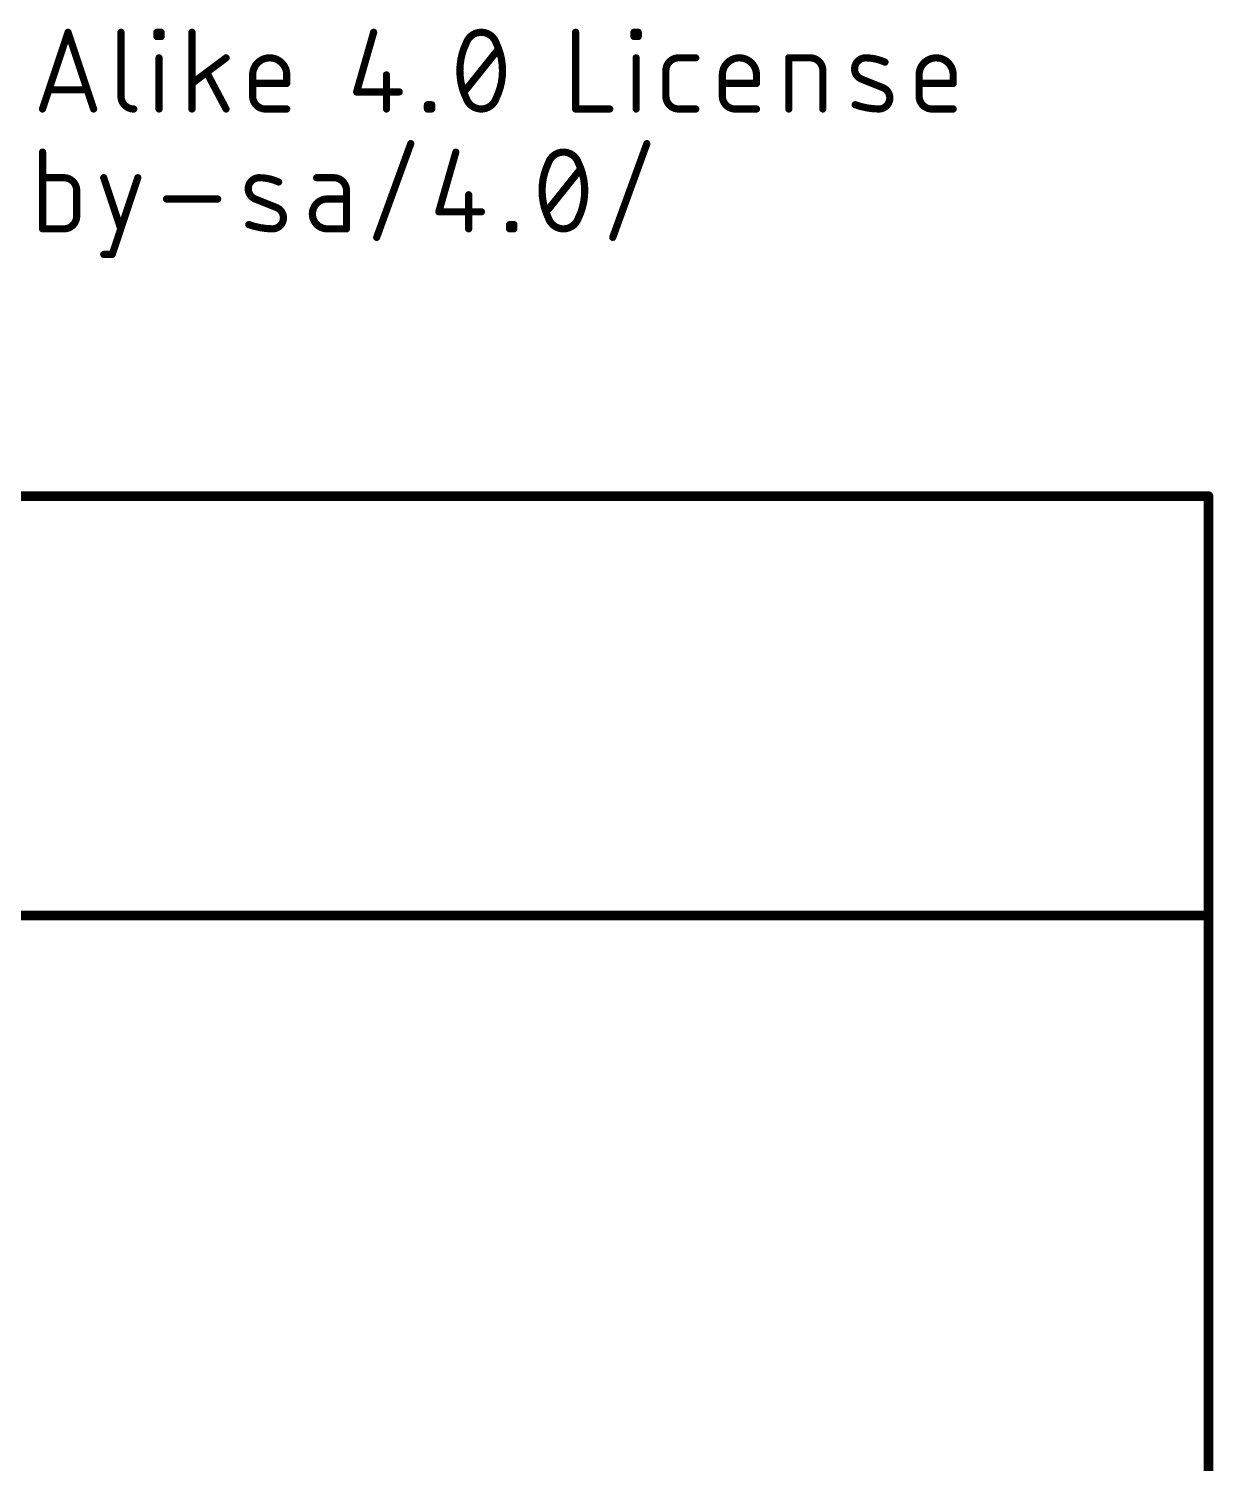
# Model space of a CAD drawing. Extents: x -10 to 92, y -62 to 76.
# Drawn here: x 66.95 to 92.05, y -31.67 to -1.27 of the extents above; entities that cross this region are included whole.
import ezdxf

# ---------------------------------------------------------------- set-up
doc = ezdxf.new("R2010")
doc.units = 0
doc.layers.add('51', color=53, linetype='CONTINUOUS')

msp = doc.modelspace()

# ---------------------------------------------------------------- linework, layer by layer
at = {"layer": '51'}
for points, const_width in [([(67.243, -2.9718), (67.7849, -1.3462)], 0.1524), ([(67.7849, -1.3462), (68.3268, -2.9718)], 0.1524), ([(68.9063, -1.3462), (68.9063, -2.7009)], 0.1524), ([(69.6676, -1.4365), (69.6676, -1.3462)], 0.1524), ([(69.6676, -1.3462), (69.7579, -1.3462)], 0.1524), ([(69.7579, -1.4365), (69.6676, -1.4365)], 0.1524), ([(69.7579, -1.3462), (69.7579, -1.4365)], 0.1524), ([(70.4105, -2.9718), (70.4105, -1.3462)], 0.1524), ([(74.2597, -1.3462), (73.8985, -2.6106)], 0.1524), ([(78.5387, -1.3462), (78.5387, -2.9718)], 0.1524), ([(79.7758, -1.4365), (79.7758, -1.3462)], 0.1524), ([(79.7758, -1.3462), (79.8661, -1.3462)], 0.1524), ([(79.8661, -1.4365), (79.7758, -1.4365)], 0.1524), ([(79.8661, -1.3462), (79.8661, -1.4365)], 0.1524), ([(69.7128, -2.9718), (69.7128, -1.8881)], 0.1524), ([(71.133, -1.8881), (70.4105, -2.4299)], 0.1524), ([(76.1771, -2.6106), (76.8996, -1.7074)], 0.1524), ([(79.8209, -2.9718), (79.8209, -1.8881)], 0.1524), ([(80.7224, -1.8881), (81.0836, -1.8881)], 0.1524), ([(83.0549, -2.9718), (83.0549, -1.8881)], 0.1524), ([(83.0549, -1.8881), (83.5064, -1.8881)], 0.1524), ([(71.133, -2.9718), (70.7266, -2.2042)], 0.1524), ([(80.4514, -2.7009), (80.4514, -2.159)], 0.1524), ([(83.7774, -2.159), (83.7774, -2.9718)], 0.1524), ([(71.6962, -2.7009), (71.6962, -2.2493)], 0.1524), ([(72.4187, -2.4299), (71.6962, -2.4299)], 0.1524), ([(72.4187, -2.2493), (72.4187, -2.4299)], 0.1524), ([(74.5306, -2.2493), (74.5306, -2.9718)], 0.1524), ([(81.6481, -2.7009), (81.6481, -2.2493)], 0.1524), ([(82.3706, -2.4299), (81.6481, -2.4299)], 0.1524), ([(82.3706, -2.2493), (82.3706, -2.4299)], 0.1524), ([(85.0487, -2.5202), (84.5972, -2.3396)], 0.1524), ([(85.8164, -2.7009), (85.8164, -2.2493)], 0.1524), ([(86.5389, -2.4299), (85.8164, -2.4299)], 0.1524), ([(86.5389, -2.2493), (86.5389, -2.4299)], 0.1524), ([(68.1913, -2.5654), (67.3785, -2.5654)], 0.1524), ([(73.8985, -2.6106), (74.8016, -2.6106)], 0.1524), ([(72.4187, -2.9718), (71.9671, -2.9718)], 0.1524), ([(75.3991, -2.9718), (75.3991, -2.8815)], 0.1524), ([(75.3991, -2.8815), (75.4894, -2.8815)], 0.1524), ([(75.4894, -2.9718), (75.3991, -2.9718)], 0.1524), ([(75.4894, -2.8815), (75.4894, -2.9718)], 0.1524), ([(78.5387, -2.9718), (79.2612, -2.9718)], 0.1524), ([(81.0836, -2.9718), (80.7224, -2.9718)], 0.1524), ([(82.3706, -2.9718), (81.919, -2.9718)], 0.1524), ([(86.5389, -2.9718), (86.0873, -2.9718)], 0.1524), ([(74.3239, -5.6924), (75.0464, -3.7056)], 0.1524), ([(79.3259, -5.6924), (80.0484, -3.7056)], 0.1524), ([(67.2451, -3.8862), (67.2451, -5.5118)], 0.1524), ([(76.0016, -3.8862), (75.6404, -5.1506)], 0.1524), ([(77.9191, -5.1506), (78.6415, -4.2474)], 0.1524), ([(67.6966, -4.4281), (67.2451, -4.4281)], 0.1524), ([(68.5403, -4.4281), (68.9016, -5.5118)], 0.1524), ([(68.721, -6.0537), (69.2628, -4.4281)], 0.1524), ([(73.4134, -4.4281), (73.0522, -4.4281)], 0.1524), ([(67.9676, -5.2409), (67.9676, -4.699)], 0.1524), ([(69.8707, -4.8796), (70.9545, -4.8796)], 0.1524), ([(72.2015, -5.0602), (71.7499, -4.8796)], 0.1524), ([(73.6843, -4.8796), (73.2779, -4.8796)], 0.1524), ([(73.6843, -5.5118), (73.6843, -4.699)], 0.1524), ([(76.2726, -4.7893), (76.2726, -5.5118)], 0.1524), ([(75.6404, -5.1506), (76.5435, -5.1506)], 0.1524), ([(67.2451, -5.5118), (67.6966, -5.5118)], 0.1524), ([(73.2779, -5.5118), (73.6843, -5.5118)], 0.1524), ([(77.141, -5.5118), (77.141, -5.4215)], 0.1524), ([(77.141, -5.4215), (77.2313, -5.4215)], 0.1524), ([(77.2313, -5.5118), (77.141, -5.5118)], 0.1524), ([(77.2313, -5.4215), (77.2313, -5.5118)], 0.1524), ([(68.5403, -6.0537), (68.721, -6.0537)], 0.1524), ([(-9.652, -11.176), (91.948, -11.176)], 0.2032), ([(91.948, -11.176), (91.948, -20.066)], 0.2032), ([(-9.652, -20.066), (91.948, -20.066)], 0.2032), ([(91.948, -20.066), (91.948, -61.976)], 0.2032)]:
    msp.add_lwpolyline(points, dxfattribs=dict(at, const_width=const_width))
for points, const_width in [([(67.8211, -1.3342, 1), (67.7488, -1.3582)], 0.0762), ([(67.8211, -1.3582, 1), (67.7488, -1.3342)], 0.0762), ([(68.9444, -1.3462, 1), (68.8682, -1.3462)], 0.0762), ([(69.7057, -1.3462, 1), (69.6295, -1.3462)], 0.0762), ([(69.6676, -1.3081, 1), (69.6676, -1.3843)], 0.0762), ([(69.6676, -1.3984, 1), (69.6676, -1.4746)], 0.0762), ([(69.6295, -1.4365, 1), (69.7057, -1.4365)], 0.0762), ([(69.796, -1.3462, 1), (69.7198, -1.3462)], 0.0762), ([(69.7198, -1.4365, 1), (69.796, -1.4365)], 0.0762), ([(69.7579, -1.3843, 1), (69.7579, -1.3081)], 0.0762), ([(69.7579, -1.4746, 1), (69.7579, -1.3984)], 0.0762), ([(70.4486, -1.3462, 1), (70.3724, -1.3462)], 0.0762), ([(74.2963, -1.3567, 1), (74.2231, -1.3357)], 0.0762), ([(76.2223, -1.572, 0.1139), (76.0868, -2.159)], 0.1524), ([(76.5384, -1.3462, 0.3205), (76.2223, -1.572)], 0.1524), ([(76.2566, -1.5887, 1), (76.1881, -1.5553)], 0.0762), ([(76.8545, -1.572, 0.3205), (76.5384, -1.3462)], 0.1524), ([(76.5384, -1.3081, 1), (76.5384, -1.3843)], 0.0762), ([(76.5384, -1.3843, 1), (76.5384, -1.3081)], 0.0762), ([(76.8887, -1.5553, 1), (76.8202, -1.5887)], 0.0762), ([(76.9899, -2.159, 0.1139), (76.8545, -1.572)], 0.1524), ([(78.5768, -1.3462, 1), (78.5006, -1.3462)], 0.0762), ([(79.8139, -1.3462, 1), (79.7377, -1.3462)], 0.0762), ([(79.7758, -1.3081, 1), (79.7758, -1.3843)], 0.0762), ([(79.7758, -1.3984, 1), (79.7758, -1.4746)], 0.0762), ([(79.7377, -1.4365, 1), (79.8139, -1.4365)], 0.0762), ([(79.9042, -1.3462, 1), (79.828, -1.3462)], 0.0762), ([(79.828, -1.4365, 1), (79.9042, -1.4365)], 0.0762), ([(79.8661, -1.3843, 1), (79.8661, -1.3081)], 0.0762), ([(79.8661, -1.4746, 1), (79.8661, -1.3984)], 0.0762), ([(69.7509, -1.8881, 1), (69.6747, -1.8881)], 0.0762), ([(71.1558, -1.9185, 1), (71.1101, -1.8576)], 0.0762), ([(72.4187, -2.2493, 1), (71.6962, -2.2493)], 0.1524), ([(76.1863, -1.5596, 1), (76.2583, -1.5843)], 0.0762), ([(76.8184, -1.5843, 1), (76.8905, -1.5596)], 0.0762), ([(76.9294, -1.7312, 1), (76.8699, -1.6836)], 0.0762), ([(79.859, -1.8881, 1), (79.7828, -1.8881)], 0.0762), ([(80.7224, -1.8881, 0.4142), (80.4514, -2.159)], 0.1524), ([(80.7224, -1.85, 1), (80.7224, -1.9262)], 0.0762), ([(80.7224, -1.9262, 1), (80.7224, -1.85)], 0.0762), ([(81.0836, -1.9262, 1), (81.0836, -1.85)], 0.0762), ([(82.3706, -2.2493, 1), (81.6481, -2.2493)], 0.1524), ([(83.093, -1.8881, 1), (83.0168, -1.8881)], 0.0762), ([(83.0549, -1.85, 1), (83.0549, -1.9262)], 0.0762), ([(83.7774, -2.159, 0.4142), (83.5064, -1.8881)], 0.1524), ([(83.5064, -1.85, 1), (83.5064, -1.9262)], 0.0762), ([(83.5064, -1.9262, 1), (83.5064, -1.85)], 0.0762), ([(84.6875, -1.8881, 0.8318), (84.5972, -2.3396)], 0.1524), ([(84.688, -1.85, 1), (84.6869, -1.9262)], 0.0762), ([(85.0939, -1.9784, 0.1026), (84.6875, -1.8881)], 0.1524), ([(84.6869, -1.9262, 1), (84.688, -1.85)], 0.0762), ([(86.5389, -2.2493, 1), (85.8164, -2.2493)], 0.1524), ([(70.7602, -2.1863, 1), (70.6929, -2.222)], 0.0762), ([(76.0868, -2.159, 0.1139), (76.2223, -2.746)], 0.1524), ([(76.1249, -2.159, 1), (76.0487, -2.159)], 0.0762), ([(76.0487, -2.159, 1), (76.1249, -2.159)], 0.0762), ([(76.8545, -2.746, 0.1139), (76.9899, -2.159)], 0.1524), ([(77.028, -2.159, 1), (76.9518, -2.159)], 0.0762), ([(76.9518, -2.159, 1), (77.028, -2.159)], 0.0762), ([(80.4895, -2.159, 1), (80.4133, -2.159)], 0.0762), ([(80.4133, -2.159, 1), (80.4895, -2.159)], 0.0762), ([(83.8155, -2.159, 1), (83.7393, -2.159)], 0.0762), ([(83.7393, -2.159, 1), (83.8155, -2.159)], 0.0762), ([(85.0782, -2.0131, 1), (85.1095, -1.9436)], 0.0762), ([(70.3876, -2.3995, 1), (70.4333, -2.4604)], 0.0762), ([(71.7343, -2.2493, 1), (71.6581, -2.2493)], 0.0762), ([(71.6581, -2.2493, 1), (71.7343, -2.2493)], 0.0762), ([(71.6962, -2.3918, 1), (71.6962, -2.468)], 0.0762), ([(72.4568, -2.2493, 1), (72.3806, -2.2493)], 0.0762), ([(72.3806, -2.2493, 1), (72.4568, -2.2493)], 0.0762), ([(72.3806, -2.4299, 1), (72.4568, -2.4299)], 0.0762), ([(72.4187, -2.468, 1), (72.4187, -2.3918)], 0.0762), ([(74.5687, -2.2493, 1), (74.4925, -2.2493)], 0.0762), ([(81.6862, -2.2493, 1), (81.61, -2.2493)], 0.0762), ([(81.61, -2.2493, 1), (81.6862, -2.2493)], 0.0762), ([(81.6481, -2.3918, 1), (81.6481, -2.468)], 0.0762), ([(82.4087, -2.2493, 1), (82.3325, -2.2493)], 0.0762), ([(82.3325, -2.2493, 1), (82.4087, -2.2493)], 0.0762), ([(82.3325, -2.4299, 1), (82.4087, -2.4299)], 0.0762), ([(82.3706, -2.468, 1), (82.3706, -2.3918)], 0.0762), ([(84.6113, -2.3043, 1), (84.583, -2.375)], 0.0762), ([(84.583, -2.375, 1), (84.6113, -2.3042)], 0.0762), ([(85.8545, -2.2493, 1), (85.7783, -2.2493)], 0.0762), ([(85.7783, -2.2493, 1), (85.8545, -2.2493)], 0.0762), ([(85.8164, -2.3918, 1), (85.8164, -2.468)], 0.0762), ([(86.577, -2.2493, 1), (86.5008, -2.2493)], 0.0762), ([(86.5008, -2.2493, 1), (86.577, -2.2493)], 0.0762), ([(86.5008, -2.4299, 1), (86.577, -2.4299)], 0.0762), ([(86.5389, -2.468, 1), (86.5389, -2.3918)], 0.0762), ([(67.3785, -2.5273, 1), (67.3785, -2.6035)], 0.0762), ([(68.1913, -2.6035, 1), (68.1913, -2.5273)], 0.0762), ([(68.9063, -2.7009, 0.4142), (69.1772, -2.9718)], 0.1524), ([(68.9444, -2.7009, 1), (68.8682, -2.7009)], 0.0762), ([(68.8682, -2.7009, 1), (68.9444, -2.7009)], 0.0762), ([(71.6962, -2.7009, 0.4142), (71.9671, -2.9718)], 0.1524), ([(71.7343, -2.7009, 1), (71.6581, -2.7009)], 0.0762), ([(71.6581, -2.7009, 1), (71.7343, -2.7009)], 0.0762), ([(73.8618, -2.6001, 1), (73.9351, -2.621)], 0.0762), ([(73.8985, -2.5725, 1), (73.8985, -2.6487)], 0.0762), ([(74.8016, -2.6487, 1), (74.8016, -2.5725)], 0.0762), ([(76.1474, -2.5868, 1), (76.2069, -2.6344)], 0.0762), ([(76.2223, -2.746, 0.3205), (76.5384, -2.9718)], 0.1524), ([(76.2583, -2.7337, 1), (76.1863, -2.7584)], 0.0762), ([(76.1881, -2.7627, 1), (76.2566, -2.7293)], 0.0762), ([(76.5384, -2.9718, 0.3205), (76.8545, -2.746)], 0.1524), ([(76.8202, -2.7293, 1), (76.8887, -2.7627)], 0.0762), ([(76.8905, -2.7584, 1), (76.8184, -2.7337)], 0.0762), ([(80.4514, -2.7009, 0.4142), (80.7224, -2.9718)], 0.1524), ([(80.4895, -2.7009, 1), (80.4133, -2.7009)], 0.0762), ([(80.4133, -2.7009, 1), (80.4895, -2.7009)], 0.0762), ([(81.6481, -2.7009, 0.4142), (81.919, -2.9718)], 0.1524), ([(81.6862, -2.7009, 1), (81.61, -2.7009)], 0.0762), ([(81.61, -2.7009, 1), (81.6862, -2.7009)], 0.0762), ([(84.9584, -2.9718, 0.8318), (85.0487, -2.5202)], 0.1524), ([(85.0629, -2.4849, 1), (85.0346, -2.5556)], 0.0762), ([(85.0346, -2.5556, 1), (85.0629, -2.4849)], 0.0762), ([(85.8164, -2.7009, 0.4142), (86.0873, -2.9718)], 0.1524), ([(85.8545, -2.7009, 1), (85.7783, -2.7009)], 0.0762), ([(85.7783, -2.7009, 1), (85.8545, -2.7009)], 0.0762), ([(67.2069, -2.9598, 1), (67.2792, -2.9838)], 0.0762), ([(68.2906, -2.9838, 1), (68.3629, -2.9598)], 0.0762), ([(69.1772, -3.0099, 1), (69.1772, -2.9337)], 0.0762), ([(69.6747, -2.9718, 1), (69.7509, -2.9718)], 0.0762), ([(70.3724, -2.9718, 1), (70.4486, -2.9718)], 0.0762), ([(71.0993, -2.9896, 1), (71.1666, -2.954)], 0.0762), ([(71.9671, -2.9337, 1), (71.9671, -3.0099)], 0.0762), ([(71.9671, -3.0099, 1), (71.9671, -2.9337)], 0.0762), ([(72.4187, -3.0099, 1), (72.4187, -2.9337)], 0.0762), ([(74.4925, -2.9718, 1), (74.5687, -2.9718)], 0.0762), ([(75.4372, -2.8815, 1), (75.361, -2.8815)], 0.0762), ([(75.3991, -2.8434, 1), (75.3991, -2.9196)], 0.0762), ([(75.3991, -2.9337, 1), (75.3991, -3.0099)], 0.0762), ([(75.361, -2.9718, 1), (75.4372, -2.9718)], 0.0762), ([(75.5275, -2.8815, 1), (75.4513, -2.8815)], 0.0762), ([(75.4513, -2.9718, 1), (75.5275, -2.9718)], 0.0762), ([(75.4894, -2.9196, 1), (75.4894, -2.8434)], 0.0762), ([(75.4894, -3.0099, 1), (75.4894, -2.9337)], 0.0762), ([(76.5384, -2.9337, 1), (76.5384, -3.0099)], 0.0762), ([(76.5384, -3.0099, 1), (76.5384, -2.9337)], 0.0762), ([(78.5387, -2.9337, 1), (78.5387, -3.0099)], 0.0762), ([(78.5006, -2.9718, 1), (78.5768, -2.9718)], 0.0762), ([(79.2612, -3.0099, 1), (79.2612, -2.9337)], 0.0762), ([(79.7828, -2.9718, 1), (79.859, -2.9718)], 0.0762), ([(80.7224, -2.9337, 1), (80.7224, -3.0099)], 0.0762), ([(80.7224, -3.0099, 1), (80.7224, -2.9337)], 0.0762), ([(81.0836, -3.0099, 1), (81.0836, -2.9337)], 0.0762), ([(81.919, -2.9337, 1), (81.919, -3.0099)], 0.0762), ([(81.919, -3.0099, 1), (81.919, -2.9337)], 0.0762), ([(82.3706, -3.0099, 1), (82.3706, -2.9337)], 0.0762), ([(83.0168, -2.9718, 1), (83.093, -2.9718)], 0.0762), ([(83.7393, -2.9718, 1), (83.8155, -2.9718)], 0.0762), ([(84.4746, -2.8456, 1), (84.4488, -2.9173)], 0.0762), ([(84.4617, -2.8815, 0.083), (84.9584, -2.9718)], 0.1524), ([(84.9589, -2.9337, 1), (84.9579, -3.0099)], 0.0762), ([(84.9579, -3.0099, 1), (84.9589, -2.9337)], 0.0762), ([(86.0873, -2.9337, 1), (86.0873, -3.0099)], 0.0762), ([(86.0873, -3.0099, 1), (86.0873, -2.9337)], 0.0762), ([(86.5389, -3.0099, 1), (86.5389, -2.9337)], 0.0762), ([(75.0822, -3.7186, 1), (75.0106, -3.6926)], 0.0762), ([(80.0842, -3.7186, 1), (80.0125, -3.6926)], 0.0762), ([(67.2832, -3.8862, 1), (67.207, -3.8862)], 0.0762), ([(76.0383, -3.8967, 1), (75.965, -3.8757)], 0.0762), ([(78.2803, -3.8862, 0.3205), (77.9642, -4.112)], 0.1524), ([(78.5964, -4.112, 0.3205), (78.2803, -3.8862)], 0.1524), ([(78.2803, -3.8481, 1), (78.2803, -3.9243)], 0.0762), ([(78.2803, -3.9243, 1), (78.2803, -3.8481)], 0.0762), ([(77.9642, -4.112, 0.1139), (77.8287, -4.699)], 0.1524), ([(77.9282, -4.0996, 1), (78.0003, -4.1243)], 0.0762), ([(77.9985, -4.1287, 1), (77.93, -4.0953)], 0.0762), ([(78.6306, -4.0953, 1), (78.5621, -4.1287)], 0.0762), ([(78.7319, -4.699, 0.1139), (78.5964, -4.112)], 0.1524), ([(78.5603, -4.1243, 1), (78.6324, -4.0996)], 0.0762), ([(78.6713, -4.2712, 1), (78.6118, -4.2236)], 0.0762), ([(67.2451, -4.39, 1), (67.2451, -4.4662)], 0.0762), ([(67.9676, -4.699, 0.4142), (67.6966, -4.4281)], 0.1524), ([(67.6966, -4.39, 1), (67.6966, -4.4662)], 0.0762), ([(67.6966, -4.4662, 1), (67.6966, -4.39)], 0.0762), ([(68.5765, -4.416, 1), (68.5042, -4.4401)], 0.0762), ([(69.299, -4.4401, 1), (69.2267, -4.416)], 0.0762), ([(71.8402, -4.4281, 0.8318), (71.7499, -4.8796)], 0.1524), ([(72.2466, -4.5184, 0.1026), (71.8402, -4.4281)], 0.1524), ([(71.8408, -4.39, 1), (71.8397, -4.4662)], 0.0762), ([(71.8397, -4.4662, 1), (71.8408, -4.39)], 0.0762), ([(72.231, -4.5531, 1), (72.2623, -4.4836)], 0.0762), ([(73.0522, -4.39, 1), (73.0522, -4.4662)], 0.0762), ([(73.6843, -4.699, 0.4142), (73.4134, -4.4281)], 0.1524), ([(73.4134, -4.39, 1), (73.4134, -4.4662)], 0.0762), ([(73.4134, -4.4662, 1), (73.4134, -4.39)], 0.0762), ([(68.0057, -4.699, 1), (67.9295, -4.699)], 0.0762), ([(67.9295, -4.699, 1), (68.0057, -4.699)], 0.0762), ([(69.8707, -4.8415, 1), (69.8707, -4.9177)], 0.0762), ([(70.9545, -4.9177, 1), (70.9545, -4.8415)], 0.0762), ([(71.7641, -4.8443, 1), (71.7358, -4.915)], 0.0762), ([(71.7358, -4.915, 1), (71.7641, -4.8442)], 0.0762), ([(73.2779, -4.8796, 1), (73.2779, -5.5118)], 0.1524), ([(73.2779, -4.8415, 1), (73.2779, -4.9177)], 0.0762), ([(73.2779, -4.9177, 1), (73.2779, -4.8415)], 0.0762), ([(73.7224, -4.699, 1), (73.6462, -4.699)], 0.0762), ([(73.6462, -4.699, 1), (73.7224, -4.699)], 0.0762), ([(73.6843, -4.9177, 1), (73.6843, -4.8415)], 0.0762), ([(76.3107, -4.7893, 1), (76.2345, -4.7893)], 0.0762), ([(77.8287, -4.699, 0.1139), (77.9642, -5.286)], 0.1524), ([(77.8668, -4.699, 1), (77.7906, -4.699)], 0.0762), ([(77.7906, -4.699, 1), (77.8668, -4.699)], 0.0762), ([(78.5964, -5.286, 0.1139), (78.7319, -4.699)], 0.1524), ([(78.77, -4.699, 1), (78.6938, -4.699)], 0.0762), ([(78.6938, -4.699, 1), (78.77, -4.699)], 0.0762), ([(67.6966, -5.5118, 0.4142), (67.9676, -5.2409)], 0.1524), ([(68.0056, -5.2409, 1), (67.9295, -5.2409)], 0.0762), ([(72.1112, -5.5118, 0.8318), (72.2015, -5.0602)], 0.1524), ([(72.2156, -5.0249, 1), (72.1873, -5.0956)], 0.0762), ([(72.1873, -5.0956, 1), (72.2156, -5.0249)], 0.0762), ([(75.6037, -5.1401, 1), (75.677, -5.161)], 0.0762), ([(75.6404, -5.1125, 1), (75.6404, -5.1887)], 0.0762), ([(76.5435, -5.1887, 1), (76.5435, -5.1125)], 0.0762), ([(77.8893, -5.1268, 1), (77.9488, -5.1744)], 0.0762), ([(67.2451, -5.4737, 1), (67.2451, -5.5499)], 0.0762), ([(67.6966, -5.4737, 1), (67.6966, -5.5499)], 0.0762), ([(67.6966, -5.5499, 1), (67.6966, -5.4737)], 0.0762), ([(67.9295, -5.2409, 1), (68.0057, -5.2409)], 0.0762), ([(68.8654, -5.5238, 1), (68.9377, -5.4998)], 0.0762), ([(71.6274, -5.3856, 1), (71.6016, -5.4573)], 0.0762), ([(71.6145, -5.4215, 0.083), (72.1112, -5.5118)], 0.1524), ([(72.1117, -5.4737, 1), (72.1106, -5.5499)], 0.0762), ([(72.1106, -5.5499, 1), (72.1117, -5.4737)], 0.0762), ([(73.2779, -5.4737, 1), (73.2779, -5.5499)], 0.0762), ([(73.2779, -5.5499, 1), (73.2779, -5.4737)], 0.0762), ([(73.6843, -5.5499, 1), (73.6843, -5.4737)], 0.0762), ([(77.1791, -5.4215, 1), (77.1029, -5.4215)], 0.0762), ([(77.141, -5.3834, 1), (77.141, -5.4596)], 0.0762), ([(77.141, -5.4737, 1), (77.141, -5.5499)], 0.0762), ([(77.2694, -5.4215, 1), (77.1932, -5.4215)], 0.0762), ([(77.2313, -5.4596, 1), (77.2313, -5.3834)], 0.0762), ([(77.2313, -5.5499, 1), (77.2313, -5.4737)], 0.0762), ([(77.9642, -5.286, 0.3205), (78.2803, -5.5118)], 0.1524), ([(78.0003, -5.2737, 1), (77.9282, -5.2984)], 0.0762), ([(77.93, -5.3027, 1), (77.9985, -5.2693)], 0.0762), ([(78.2803, -5.5118, 0.3205), (78.5964, -5.286)], 0.1524), ([(78.2803, -5.4737, 1), (78.2803, -5.5499)], 0.0762), ([(78.2803, -5.5499, 1), (78.2803, -5.4737)], 0.0762), ([(78.5621, -5.2693, 1), (78.6306, -5.3027)], 0.0762), ([(78.6324, -5.2984, 1), (78.5604, -5.2737)], 0.0762), ([(67.207, -5.5118, 1), (67.2832, -5.5118)], 0.0762), ([(73.6462, -5.5118, 1), (73.7224, -5.5118)], 0.0762), ([(74.2881, -5.6794, 1), (74.3597, -5.7054)], 0.0762), ([(76.2345, -5.5118, 1), (76.3107, -5.5118)], 0.0762), ([(77.1029, -5.5118, 1), (77.1791, -5.5118)], 0.0762), ([(77.1932, -5.5118, 1), (77.2694, -5.5118)], 0.0762), ([(79.2901, -5.6794, 1), (79.3617, -5.7054)], 0.0762), ([(68.5403, -6.0156, 1), (68.5403, -6.0918)], 0.0762), ([(68.6848, -6.0416, 1), (68.7571, -6.0657)], 0.0762), ([(68.721, -6.0918, 1), (68.721, -6.0156)], 0.0762), ([(91.9988, -11.176, 1), (91.8972, -11.176)], 0.1016), ([(91.948, -11.2268, 1), (91.948, -11.1252)], 0.1016), ([(91.9988, -20.066, 1), (91.8972, -20.066)], 0.1016), ([(91.8972, -20.066, 1), (91.9988, -20.066)], 0.1016), ([(91.948, -20.1168, 1), (91.948, -20.0152)], 0.1016)]:
    msp.add_lwpolyline(points, format="xyb", dxfattribs=dict(at, const_width=const_width))

doc.saveas('drawing.dxf')
